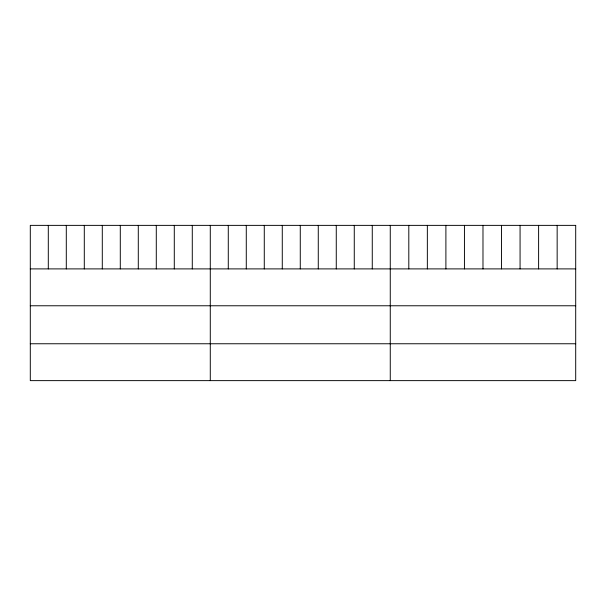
<?xml version="1.0" encoding="UTF-8"?>
<svg xmlns="http://www.w3.org/2000/svg" width="606" height="606" viewBox="0 0 606 606"><rect width="100%" height="100%" fill="white"/><g stroke="black" fill="none" stroke-linecap="round" stroke-linejoin="round"><path stroke-width="0.91" d="M30.3 268.897L575.7 268.897M30.3 305.772L575.7 305.772M30.3 343.761L575.7 343.761M557.156 225.371L557.156 268.897M538.613 225.371L538.613 268.897M520.069 225.371L520.069 268.897M501.526 225.371L501.526 268.897M482.982 225.371L482.982 268.897M464.438 225.371L464.438 268.897M445.895 225.371L445.895 268.897M427.351 225.371L427.351 268.897M408.808 225.371L408.808 268.897M390.264 225.371L390.264 380.629M372.266 225.371L372.266 268.897M354.268 225.371L354.268 268.897M336.269 225.371L336.269 268.897M318.271 225.371L318.271 268.897M300.273 225.371L300.273 268.897M282.275 225.371L282.275 268.897M264.277 225.371L264.277 268.897M246.278 225.371L246.278 268.897M228.28 225.371L228.28 268.897M210.282 225.371L210.282 380.629M192.284 225.371L192.284 268.897M174.286 225.371L174.286 268.897M156.287 225.371L156.287 268.897M138.289 225.371L138.289 268.897M120.291 225.371L120.291 268.897M102.293 225.371L102.293 268.897M84.295 225.371L84.295 268.897M66.296 225.371L66.296 268.897M48.298 225.371L48.298 268.897M575.7 225.371L30.3 225.371L30.3 380.629L575.7 380.629L575.7 225.371"/></g></svg>
